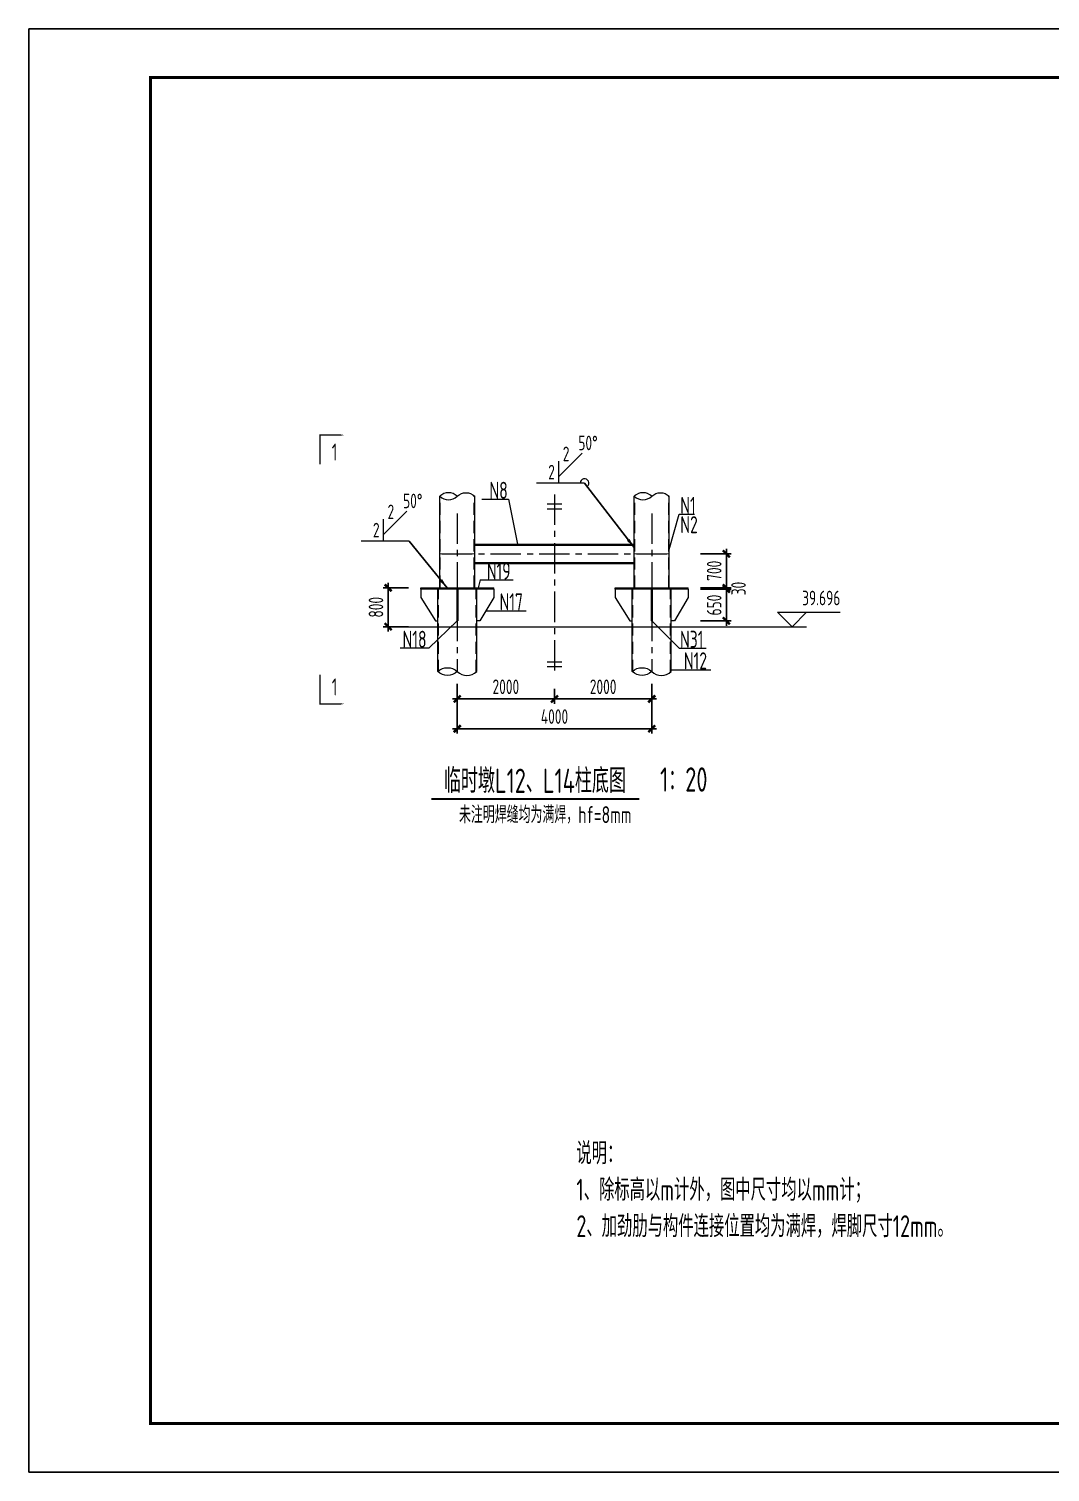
# Model space of a CAD drawing. Extents: x -2876908 to 633791, y -1383861 to 872234.
# Drawn here: x 198818 to 303818, y -1355916 to -1207416 of the extents above; entities that cross this region are included whole.
import ezdxf
from ezdxf.enums import TextEntityAlignment as Align

# ---------------------------------------------------------------- set-up
doc = ezdxf.new("R2010")
doc.units = 0
doc.header["$LTSCALE"] = 5
doc.header["$MEASUREMENT"] = 0
for name, pattern in [('CENTER', [2, 1.25, -0.25, 0.25, -0.25]), ('DASH', [0.35, 0.25, -0.1]), ('DASHED', [0.75, 0.5, -0.25])]:
    doc.linetypes.add(name, pattern=pattern)
doc.layers.get('0').update_dxf_attribs({"linetype": 'CONTINUOUS', "lineweight": 25})
doc.layers.get('DEFPOINTS').update_dxf_attribs({"color": 35, "linetype": 'CONTINUOUS', "lineweight": 13})
for name, color, linetype, lineweight in [('1粗实线', 1, 'CONTINUOUS', 30), ('3中心线', 6, 'CENTER', 18), ('4虚线', 2, 'DASHED', 18), ('5标注', 3, 'CONTINUOUS', 15), ('6文本', 7, 'CONTINUOUS', 15), ('7边界线', 8, 'CONTINUOUS', 15), ('8轮廓线', 4, 'CONTINUOUS', 15), ('DIM', 3, 'CONTINUOUS', 0), ('HFZT', 5, 'CONTINUOUS', 15), ('REIND', 1, 'CONTINUOUS', 0), ('STXT_HF', 7, 'CONTINUOUS', 0), ('THIN', 7, 'CONTINUOUS', 0)]:
    doc.layers.add(name, color=color, linetype=linetype, lineweight=lineweight)
doc.layers.add('M_Dim', color=3, linetype='CONTINUOUS')
doc.styles.get("Standard").update_dxf_attribs({"font": '', "width": 0.7})
doc.styles.add('TSSD_Dimension', font='tssdeng.shx', dxfattribs={"width": 0.7, "bigfont": 'hztxt.shx'})
doc.styles.add('TSSD_Label', font='tssdeng.shx', dxfattribs={"width": 0.7, "bigfont": 'hztxt.shx'})
doc.styles.add('TSSD_NORM', font='tssdeng.shx', dxfattribs={"width": 0.7, "bigfont": 'hztxt.shx'})
doc.styles.get('Standard').set_extended_font_data('SimSun')
doc.dimstyles.new('SJSYB-(50)$7', dxfattribs={"dimscale": 50, "dimtxt": 3.5, "dimasz": 1.5, "dimexe": 1, "dimexo": 1, "dimgap": 0.65, "dimtad": 1, "dimdec": 0, "dimzin": 0, "dimdsep": 46, "dimtxsty": 'TSSD_NORM', "dimblk": 'OBLIQUE', "dimcen": 0, "dimclrd": 256, "dimclre": 256, "dimclrt": 7, "dimadec": 0, "dimazin": 0, "dimtfac": 1, "dimtdec": 0, "dimtmove": 1, "dimatfit": 3, "dimldrblk": 'NONE', "dimfxl": 4, "dimfxlon": 1, "dimtolj": 1, "dimtzin": 0, "dimlwd": -1, "dimlwe": -1, "dimarcsym": 0})
doc.dimstyles.new('TSSD_100_100', dxfattribs={"dimtxt": 300, "dimasz": 100, "dimexe": 100, "dimexo": 250, "dimgap": 100, "dimtad": 1, "dimdec": 0, "dimzin": 0, "dimdsep": 46, "dimtxsty": 'TSSD_Dimension', "dimblk": 'ARCHTICK', "dimblk1": 'ARCHTICK', "dimblk2": 'ARCHTICK', "dimcen": 0, "dimdle": 100, "dimclrt": 7, "dimadec": 0, "dimazin": 0, "dimtfac": 1, "dimtdec": 0, "dimtix": 1, "dimtmove": 2, "dimatfit": 3, "dimfxl": 1, "dimtolj": 1, "dimtzin": 0, "dimarcsym": 0})
doc.dimstyles.new('TSSD_LEADER_STYLE_200.0', dxfattribs={"dimtxt": 0.18, "dimasz": 200, "dimexe": 0.18, "dimexo": 0.0625, "dimgap": 0.09, "dimtad": 0, "dimtih": 1, "dimtoh": 1, "dimdec": 4, "dimzin": 0, "dimdsep": 46, "dimtxsty": 'Standard', "dimcen": 0.09, "dimadec": 0, "dimazin": 0, "dimtfac": 1, "dimtdec": 4, "dimtofl": 0, "dimtmove": 0, "dimatfit": 3, "dimfxl": 1, "dimtolj": 1, "dimtzin": 0, "dimarcsym": 0})

# ---------------------------------------------------------------- blocks, each defined once
blk = doc.blocks.new('施工设计图框')
at = {"color": 7, "linetype": 'Continuous'}
blk.add_lwpolyline([(-395.5, -13.5), (-395.5, 283.5), (24.5, 283.5), (24.5, -13.5), (-395.5, -13.5)], dxfattribs=at)
at = {"layer": '1粗实线', "color": 7, "linetype": 'Continuous', "const_width": 0.6}
blk.add_lwpolyline([(-370.5, -3.5), (-370.5, 273.5), (14.5, 273.5), (14.5, -3.5), (-370.5, -3.5)], dxfattribs=at)
at = {"layer": 'HFZT', "color": 2, "style": 'TSSD_NORM', "width": 0.7}
for tag, height, p in [('比例尺', 2.5, (7.25, 17.5)), ('图号', 2.5, (-20.49, 3.5)), ('日期', 2.5, (7.25, 3.5)), ('图名', 4, (-76.24, 0.75))]:
    blk.add_attdef(tag, text='', height=height, dxfattribs=at).set_placement(p, align=Align.MIDDLE)
blk = doc.blocks.new('_None')
blk = doc.blocks.new('_Oblique')
at = {"color": 0, "linetype": 'ByBlock', "lineweight": -2}
blk.add_line((-0.5, -0.5), (0.5, 0.5), dxfattribs=at)
blk = doc.blocks.new('_WELD008')
at = {"color": 0, "linetype": 'ByBlock'}
for p, q in [((0, 0.3), (1.061, 1.361)), ((0, 0), (0, 1))]:
    blk.add_line(p, q, dxfattribs=at)
for tag, p in [('C', (1.286, 1.416)), ('B', (0.288, 0.856)), ('A', (-0.303, -0.009))]:
    blk.add_attdef(tag, text='', height=0.8, dxfattribs=at).set_placement(p, align=Align.CENTER)
blk = doc.blocks.new('_ArchTick')
at = {"color": 0, "linetype": 'ByBlock', "const_width": 0.5}
blk.add_lwpolyline([(-0.71, -0.71), (0.71, 0.71)], dxfattribs=at)
blk = doc.blocks.new('*D1524')
at = {"layer": 'DEFPOINTS', "color": 0, "transparency": 16777216}
for p in [(242859, -1273544), (252859, -1274062), (252859, -1276360)]:
    blk.add_point(p, dxfattribs=at)
at = {"layer": 'DIM', "color": 0, "lineweight": -2, "transparency": 16777216}
for p, q in [((242859, -1274794), (242859, -1276860)), ((252859, -1275312), (252859, -1276860)), ((242359, -1276360), (253359, -1276360))]:
    blk.add_line(p, q, dxfattribs=at)
at = {"layer": 'DIM', "color": 0, "lineweight": -2, "transparency": 16777216, "xscale": 500, "yscale": 500, "zscale": 500, "rotation": 180}
blk.add_blockref('_ArchTick', (242859, -1276360), dxfattribs=at)
at = {"layer": 'DIM', "color": 0, "lineweight": -2, "transparency": 16777216, "xscale": 500, "yscale": 500, "zscale": 500}
blk.add_blockref('_ArchTick', (252859, -1276360), dxfattribs=at)
at = {"layer": 'DIM', "color": 7, "transparency": 16777216, "insert": (247859, -1275110), "char_height": 1500, "attachment_point": 5, "style": 'TSSD_Dimension'}
blk.add_mtext('\\A1;2000', dxfattribs=at)
blk = doc.blocks.new('*D1525')
at = {"layer": 'DEFPOINTS', "color": 0, "transparency": 16777216}
for p in [(252859, -1274062), (262859, -1273544), (262859, -1276360)]:
    blk.add_point(p, dxfattribs=at)
at = {"layer": 'DIM', "color": 0, "lineweight": -2, "transparency": 16777216}
for p, q in [((252859, -1275312), (252859, -1276860)), ((262859, -1274794), (262859, -1276860)), ((252359, -1276360), (263359, -1276360))]:
    blk.add_line(p, q, dxfattribs=at)
at = {"layer": 'DIM', "color": 0, "lineweight": -2, "transparency": 16777216, "xscale": 500, "yscale": 500, "zscale": 500, "rotation": 180}
blk.add_blockref('_ArchTick', (252859, -1276360), dxfattribs=at)
at = {"layer": 'DIM', "color": 0, "lineweight": -2, "transparency": 16777216, "xscale": 500, "yscale": 500, "zscale": 500}
blk.add_blockref('_ArchTick', (262859, -1276360), dxfattribs=at)
at = {"layer": 'DIM', "color": 7, "transparency": 16777216, "insert": (257859, -1275110), "char_height": 1500, "attachment_point": 5, "style": 'TSSD_Dimension'}
blk.add_mtext('\\A1;2000', dxfattribs=at)
blk = doc.blocks.new('*D1526')
at = {"layer": 'DEFPOINTS', "color": 0, "transparency": 16777216}
for p in [(242859, -1275127), (262859, -1275127), (262859, -1279429)]:
    blk.add_point(p, dxfattribs=at)
at = {"layer": 'DIM', "color": 0, "lineweight": -2, "transparency": 16777216}
for p, q in [((242859, -1276377), (242859, -1279929)), ((262859, -1276377), (262859, -1279929)), ((242359, -1279429), (263359, -1279429))]:
    blk.add_line(p, q, dxfattribs=at)
at = {"layer": 'DIM', "color": 0, "lineweight": -2, "transparency": 16777216, "xscale": 500, "yscale": 500, "zscale": 500, "rotation": 180}
blk.add_blockref('_ArchTick', (242859, -1279429), dxfattribs=at)
at = {"layer": 'DIM', "color": 0, "lineweight": -2, "transparency": 16777216, "xscale": 500, "yscale": 500, "zscale": 500}
blk.add_blockref('_ArchTick', (262859, -1279429), dxfattribs=at)
at = {"layer": 'DIM', "color": 7, "transparency": 16777216, "insert": (252859, -1278179), "char_height": 1500, "attachment_point": 5, "style": 'TSSD_Dimension'}
blk.add_mtext('\\A1;4000', dxfattribs=at)
blk = doc.blocks.new('*D1527')
at = {"layer": 'DEFPOINTS', "color": 0, "transparency": 16777216}
for p in [(266609, -1265076), (270530, -1265076), (266609, -1268326)]:
    blk.add_point(p, dxfattribs=at)
at = {"layer": 'DIM', "color": 0, "lineweight": -2, "transparency": 16777216}
for p, q in [((267859, -1265076), (271030, -1265076)), ((270530, -1268826), (270530, -1264576)), ((267859, -1268326), (271030, -1268326))]:
    blk.add_line(p, q, dxfattribs=at)
at = {"layer": 'DIM', "color": 0, "lineweight": -2, "transparency": 16777216, "xscale": 500, "yscale": 500, "zscale": 500}
for p, rotation in [((270530, -1265076), 90), ((270530, -1268326), 270)]:
    blk.add_blockref('_ArchTick', p, dxfattribs=dict(at, rotation=rotation))
at = {"layer": 'DIM', "color": 7, "transparency": 16777216, "insert": (269280, -1266701), "char_height": 1500, "attachment_point": 5, "rotation": 90, "style": 'TSSD_Dimension'}
blk.add_mtext('\\A1;650', dxfattribs=at)
blk = doc.blocks.new('*D1528')
at = {"layer": 'DEFPOINTS', "color": 0, "transparency": 16777216}
for p in [(266609, -1264926), (266609, -1265076), (270530, -1264926)]:
    blk.add_point(p, dxfattribs=at)
at = {"layer": 'DIM', "color": 0, "lineweight": -2, "transparency": 16777216}
for p, q in [((267859, -1264926), (271030, -1264926)), ((267859, -1265076), (271030, -1265076)), ((270530, -1264926), (270530, -1264426)), ((270530, -1265076), (270530, -1264926)), ((270530, -1265076), (270530, -1265576))]:
    blk.add_line(p, q, dxfattribs=at)
at = {"layer": 'DIM', "color": 0, "lineweight": -2, "transparency": 16777216, "xscale": 500, "yscale": 500, "zscale": 500}
for p, rotation in [((270530, -1264926), 270), ((270530, -1265076), 90)]:
    blk.add_blockref('_ArchTick', p, dxfattribs=dict(at, rotation=rotation))
at = {"layer": 'DIM', "color": 7, "transparency": 16777216, "insert": (271780, -1265001), "char_height": 1500, "attachment_point": 5, "rotation": 90, "style": 'TSSD_Dimension'}
blk.add_mtext('\\A1;30', dxfattribs=at)
blk = doc.blocks.new('*D1529')
at = {"layer": 'DEFPOINTS', "color": 0, "transparency": 16777216}
for p in [(266609, -1261426), (270530, -1261426), (266609, -1264926)]:
    blk.add_point(p, dxfattribs=at)
at = {"layer": 'DIM', "color": 0, "lineweight": -2, "transparency": 16777216}
for p, q in [((267859, -1261426), (271030, -1261426)), ((270530, -1265426), (270530, -1260926)), ((267859, -1264926), (271030, -1264926))]:
    blk.add_line(p, q, dxfattribs=at)
at = {"layer": 'DIM', "color": 0, "lineweight": -2, "transparency": 16777216, "xscale": 500, "yscale": 500, "zscale": 500}
for p, rotation in [((270530, -1261426), 90), ((270530, -1264926), 270)]:
    blk.add_blockref('_ArchTick', p, dxfattribs=dict(at, rotation=rotation))
at = {"layer": 'DIM', "color": 7, "transparency": 16777216, "insert": (269280, -1263176), "char_height": 1500, "attachment_point": 5, "rotation": 90, "style": 'TSSD_Dimension'}
blk.add_mtext('\\A1;700', dxfattribs=at)
blk = doc.blocks.new('*D1523')
at = {"layer": 'DEFPOINTS', "color": 0, "transparency": 16777216}
for p in [(239109, -1264926), (235756, -1268926), (239109, -1268926)]:
    blk.add_point(p, dxfattribs=at)
at = {"layer": 'DIM', "color": 0, "lineweight": -2, "transparency": 16777216}
for p, q in [((237859, -1264926), (235256, -1264926)), ((235756, -1264426), (235756, -1269426)), ((237859, -1268926), (235256, -1268926))]:
    blk.add_line(p, q, dxfattribs=at)
at = {"layer": 'DIM', "color": 0, "lineweight": -2, "transparency": 16777216, "xscale": 500, "yscale": 500, "zscale": 500}
for p, rotation in [((235756, -1264926), 90), ((235756, -1268926), 270)]:
    blk.add_blockref('_ArchTick', p, dxfattribs=dict(at, rotation=rotation))
at = {"layer": 'DIM', "color": 7, "transparency": 16777216, "insert": (234506, -1266926), "char_height": 1500, "attachment_point": 5, "rotation": 90, "style": 'TSSD_Dimension'}
blk.add_mtext('\\A1;800', dxfattribs=at)

msp = doc.modelspace()

# ---------------------------------------------------------------- linework, layer by layer
at = {"layer": '3中心线', "ltscale": 500}
for p, q in [((252859.256, -1255323.372), (252859.256, -1274061.561)), ((242859.256, -1257280.292), (242859.256, -1273543.681)), ((262859.256, -1257280.292), (262859.256, -1273543.681)), ((241284.256, -1261426.46), (264434.256, -1261426.46))]:
    msp.add_line(p, q, dxfattribs=at)
at = {"layer": '4虚线', "ltscale": 500}
for p, q in [((241119.256, -1264926.46), (241119.256, -1255559.068)), ((244599.256, -1264926.46), (244599.256, -1255505.356)), ((261119.256, -1264926.46), (261119.256, -1255559.068)), ((264599.256, -1264926.46), (264599.256, -1255505.356)), ((240919.256, -1273597.719), (240919.256, -1265076.46)), ((244799.256, -1273597.719), (244799.256, -1265076.46)), ((260919.256, -1273597.719), (260919.256, -1265076.46)), ((264799.256, -1273597.719), (264799.256, -1265076.46))]:
    msp.add_line(p, q, dxfattribs=at)
at = {"layer": '5标注'}
for p, q in [((245372.381, -1255803.565), (248125.398, -1255803.565)), ((248125.398, -1255803.565), (249070.567, -1260426.46)), ((245210.101, -1264112.208), (245006.144, -1264926.46)), ((245210.101, -1264112.208), (248597.443, -1264112.208)), ((245807.542, -1267280.058), (249939.251, -1267280.058)), ((239938.519, -1271130.765), (242859.256, -1268326.46)), ((265693.017, -1271130.765), (262859.256, -1268326.46)), ((239938.519, -1271130.765), (237007.586, -1271130.765)), ((265693.017, -1271130.765), (268458.95, -1271130.765)), ((264859.256, -1273349.954), (268926.603, -1273349.954))]:
    msp.add_line(p, q, dxfattribs=at)
at = {"layer": '5标注', "flags": 128}
for points in [[(228746.528, -1252209.406, 150, 150, 0), (228746.528, -1249209.406, 150, 150, 0), (230246.528, -1249209.406, 350, 0, 0), (231246.528, -1249209.406, 0, 0, 0)], [(228746.528, -1273872.619, 150, 150, 0), (228746.528, -1276872.619, 150, 150, 0), (230246.528, -1276872.619, 350, 0, 0), (231246.528, -1276872.619, 0, 0, 0)]]:
    msp.add_lwpolyline(points, format="xyseb", dxfattribs=at)
at = {"layer": '5标注', "linetype": 'DASH', "ltscale": 500, "const_width": 120, "flags": 128}
for points in [[(241059.256, -1261426.46), (244659.256, -1261426.46)], [(261059.256, -1261426.46), (264659.256, -1261426.46)]]:
    msp.add_lwpolyline(points, dxfattribs=at)
at = {"layer": '7边界线'}
msp.add_line((237078.648, -1268926.46), (274800.552, -1268926.46), dxfattribs=at)
at = {"layer": '8轮廓线'}
for p, q in [((241059.256, -1264926.46), (241059.256, -1255505.356)), ((244659.256, -1264926.46), (244659.256, -1255505.356)), ((261059.256, -1264926.46), (261059.256, -1255505.356)), ((264659.256, -1264926.46), (264659.256, -1255505.356)), ((244659.256, -1260426.46), (261059.256, -1260426.46)), ((244659.256, -1260531.46), (261059.256, -1260531.46)), ((244659.256, -1262321.46), (261059.256, -1262321.46)), ((244659.256, -1262426.46), (261059.256, -1262426.46)), ((239109.256, -1265076.46), (239109.256, -1264926.46)), ((239109.256, -1264926.46), (246609.256, -1264926.46)), ((246609.256, -1265076.46), (239109.256, -1265076.46)), ((239109.256, -1265076.46), (239109.256, -1265926.46)), ((240859.256, -1273543.681), (240859.256, -1265076.46)), ((242809.256, -1265076.46), (242809.256, -1268326.46)), ((242909.256, -1265076.46), (242909.256, -1268326.46)), ((244859.256, -1273543.681), (244859.256, -1265076.46)), ((246609.256, -1265076.46), (246609.256, -1264926.46)), ((246609.256, -1265076.46), (246609.256, -1265926.46)), ((259109.256, -1265076.46), (259109.256, -1264926.46)), ((259109.256, -1264926.46), (266609.256, -1264926.46)), ((266609.256, -1265076.46), (259109.256, -1265076.46)), ((259109.256, -1265076.46), (259109.256, -1265926.46)), ((260859.256, -1264926.46), (264859.256, -1264926.46)), ((260859.256, -1273543.681), (260859.256, -1265076.46)), ((262809.256, -1265076.46), (262809.256, -1268326.46)), ((262909.256, -1265076.46), (262909.256, -1268326.46)), ((264859.256, -1273543.681), (264859.256, -1265076.46)), ((266609.256, -1265076.46), (266609.256, -1264926.46)), ((266609.256, -1265076.46), (266609.256, -1265926.46)), ((239109.256, -1265926.46), (240609.256, -1268326.46)), ((246609.256, -1265926.46), (245187.776, -1268326.46)), ((259109.256, -1265926.46), (260609.256, -1268326.46)), ((266609.256, -1265926.46), (265187.776, -1268326.46)), ((240609.256, -1268326.46), (240859.256, -1268326.46)), ((242909.256, -1268326.46), (242809.256, -1268326.46)), ((245187.776, -1268326.46), (244859.256, -1268326.46)), ((260609.256, -1268326.46), (260859.256, -1268326.46)), ((262909.256, -1268326.46), (262809.256, -1268326.46)), ((265187.776, -1268326.46), (264859.256, -1268326.46))]:
    msp.add_line(p, q, dxfattribs=at)
at = {"layer": 'M_Dim'}
msp.add_lwpolyline([(240179.807, -1286653.927, 200, 200, 0), (261596.944, -1286653.927, 200, 200, 0)], format="xyseb", dxfattribs=at)
at = {"layer": 'REIND', "const_width": 100}
msp.add_lwpolyline([(249020.567, -1260426.46, 1), (249120.567, -1260426.46, 1)], format="xyb", close=True, dxfattribs=at)
at = {"layer": 'STXT_HF'}
for p, q in [((255946.34, -1254149.537), (251010.025, -1254149.537)), ((237928.269, -1260113.72), (232991.954, -1260113.72))]:
    msp.add_line(p, q, dxfattribs=at)
msp.add_arc((255946.34, -1254149.537), 444.741, 308.05010096, 180, dxfattribs=at)
at = {"layer": 'THIN'}
for p, q in [((253609.256, -1256323.372), (252109.256, -1256323.372)), ((253609.256, -1256823.372), (252109.256, -1256823.372)), ((277281.951, -1268926.46), (275781.951, -1267426.46)), ((275781.951, -1267426.46), (278781.951, -1267426.46)), ((277281.951, -1268926.46), (278781.951, -1267426.46)), ((278781.951, -1267426.46), (282248.297, -1267426.46)), ((274800.552, -1268926.46), (278781.951, -1268926.46)), ((253609.256, -1272561.561), (252109.256, -1272561.561)), ((253609.256, -1273061.561), (252109.256, -1273061.561))]:
    msp.add_line(p, q, dxfattribs=at)
for points in [[(242859.256, -1255505.356, 0.4), (241059.256, -1255505.356, 0.4), (242859.256, -1255505.356, -0.4), (244659.256, -1255505.356, -0.4)], [(262859.256, -1255505.356, 0.4), (261059.256, -1255505.356, 0.4), (262859.256, -1255505.356, -0.4), (264659.256, -1255505.356, -0.4)], [(242859.256, -1273543.681, -0.4), (240859.256, -1273543.681, -0.4), (242859.256, -1273543.681, 0.4), (244859.256, -1273543.681, 0.4)], [(262859.256, -1273543.681, -0.4), (260859.256, -1273543.681, -0.4), (262859.256, -1273543.681, 0.4), (264859.256, -1273543.681, 0.4)]]:
    msp.add_lwpolyline(points, format="xyb", dxfattribs=at)

# ---------------------------------------------------------------- block references
at = {"xscale": 500, "yscale": 500, "zscale": 500}
msp.add_blockref('施工设计图框', (396570.084, -1349166.468), dxfattribs=at)
at = {"layer": 'STXT_HF'}
ref = msp.add_blockref('_WELD008', (253303.799, -1254149.537), dxfattribs=dict(at, xscale=2250, yscale=2250, zscale=2250))
ref.add_attrib('2', '2', dxfattribs={"height": 1500, "style": 'TSSD_Label', "width": 0.7}).set_placement((254053.799, -1251149.537), align=Align.MIDDLE_CENTER)
ref.add_attrib('2', '2', dxfattribs={"height": 1500, "style": 'TSSD_Label', "width": 0.7}).set_placement((252553.799, -1253024.537), align=Align.MIDDLE_CENTER)
ref.add_attrib('50%%d', '50%%d', dxfattribs={"height": 1500, "style": 'TSSD_Label', "width": 0.7}).set_placement((256303.799, -1250024.537), align=Align.MIDDLE_CENTER)
ref = msp.add_blockref('_WELD008', (235285.728, -1260113.72), dxfattribs=dict(at, xscale=2250, yscale=2250, zscale=2250))
ref.add_attrib('2', '2', dxfattribs={"height": 1500, "style": 'TSSD_Label', "width": 0.7}).set_placement((236035.728, -1257113.72), align=Align.MIDDLE_CENTER)
ref.add_attrib('2', '2', dxfattribs={"height": 1500, "style": 'TSSD_Label', "width": 0.7}).set_placement((234535.728, -1258988.72), align=Align.MIDDLE_CENTER)
ref.add_attrib('50%%d', '50%%d', dxfattribs={"height": 1500, "style": 'TSSD_Label', "width": 0.7}).set_placement((238285.728, -1255988.72), align=Align.MIDDLE_CENTER)

# ---------------------------------------------------------------- texts
at = {"layer": '5标注', "color": 7, "style": 'TSSD_NORM', "width": 0.7}
msp.add_text('未注明焊缝均为满焊，hf=8mm', height=1750, dxfattribs=at).set_placement((251912.291, -1288202.044), align=Align.MIDDLE)
at = {"layer": '5标注', "color": 7, "char_height": 1750, "style": 'TSSD_NORM'}
for s, insert, attachment_point in [('N8', (246168.892, -1255771.065), 7), ('N1', (265789.851, -1257319.739), 7), ('N2', (265789.851, -1259306.264), 7), ('N19', (245898.342, -1264079.708), 7), ('N17', (247208.34, -1267247.558), 7), ('N18', (239706.687, -1271098.265), 9), ('N31', (265759.849, -1271098.265), 7), ('N12', (266157.751, -1273317.454), 7)]:
    msp.add_mtext(s, dxfattribs=dict(at, insert=insert, attachment_point=attachment_point))
at = {"layer": '6文本', "style": 'TSSD_NORM', "width": 0.7}
for p in [(230246.528, -1250959.406), (230246.528, -1275122.619)]:
    msp.add_text('1', height=1750, dxfattribs=at).set_placement(p, align=Align.MIDDLE_CENTER)
for s, p in [('临时墩L12、L14柱底图 ', (251376.679, -1284650.722)), ('1：20', (266152.816, -1284650.722))]:
    msp.add_text(s, height=2500, dxfattribs=at).set_placement(p, align=Align.MIDDLE)
at = {"layer": '6文本', "insert": (255110.626, -1321985.601), "char_height": 2250, "width": 195290.43481, "attachment_point": 1, "style": 'TSSD_NORM'}
msp.add_mtext('说明：\\P1、除标高以m计外，图中尺寸均以mm计；\\P2、加劲肋与构件连接位置均为满焊，焊脚尺寸12mm。', dxfattribs=at)
at = {"layer": 'DIM', "color": 7, "style": 'TSSD_Dimension', "width": 0.7}
msp.add_text('39.696', height=1500, dxfattribs=at).set_placement((282248.297, -1267176.46), align=Align.BOTTOM_RIGHT)

# ---------------------------------------------------------------- dimensions: what is measured, and where the dimension line sits
at = {"layer": 'DIM'}
for base, p1, p2, picture, middle in [((270529.501, -1261426.46), (266609.256, -1264926.46), (266609.256, -1261426.46), '*D1529', (269279.501, -1263176.46)), ((235755.686, -1268926.46), (239109.256, -1264926.46), (239109.256, -1268926.46), '*D1523', (234505.686, -1266926.46)), ((270529.501, -1265076.46), (266609.256, -1268326.46), (266609.256, -1265076.46), '*D1527', (269279.501, -1266701.46))]:
    dim = msp.add_linear_dim(base=base, p1=p1, p2=p2, angle=90, dimstyle='TSSD_100_100', override={"dimtxt": 1500, "dimasz": 500, "dimexe": 500, "dimexo": 1250, "dimgap": 500, "dimlfac": 0.2, "dimdle": 500}, dxfattribs=at)
    dim.commit()
    dim.dimension.update_dxf_attribs({"geometry": picture, "text_midpoint": middle})
dim = msp.add_linear_dim(base=(270529.501, -1264926.46), p1=(266609.256, -1265076.46), p2=(266609.256, -1264926.46), angle=90, dimstyle='TSSD_100_100', override={"dimtxt": 1500, "dimasz": 500, "dimexe": 500, "dimexo": 1250, "dimgap": 500, "dimlfac": 0.2, "dimdle": 500}, dxfattribs=at)
dim.commit()
dim.dimension.update_dxf_attribs({"geometry": '*D1528', "text_midpoint": (271779.501, -1265001.46), "dimtype": 160})
for base, p1, p2, picture, middle in [((252859.256, -1276359.559), (242859.256, -1273543.681), (252859.256, -1274061.561), '*D1524', (247859.256, -1275109.559)), ((262859.256, -1276359.559), (252859.256, -1274061.561), (262859.256, -1273543.681), '*D1525', (257859.256, -1275109.559)), ((262859.256, -1279428.529), (242859.256, -1275126.62), (262859.256, -1275126.62), '*D1526', (252859.256, -1278178.529))]:
    dim = msp.add_linear_dim(base=base, p1=p1, p2=p2, dimstyle='TSSD_100_100', override={"dimtxt": 1500, "dimasz": 500, "dimexe": 500, "dimexo": 1250, "dimgap": 500, "dimlfac": 0.2, "dimdle": 500}, dxfattribs=at)
    dim.commit()
    dim.dimension.update_dxf_attribs({"geometry": picture, "text_midpoint": middle})

# ---------------------------------------------------------------- leaders
at = {"layer": '5标注', "annotation_type": 0, "has_hookline": 1, "hookline_direction": 0, "text_width": 1460.577}
msp.add_leader([(264659.256, -1260968.769), (265682.351, -1257352.239), (265757.351, -1257352.239)], dimstyle='SJSYB-(50)$7', override={"dimgap": 0.65, "dimtad": 1}, dxfattribs=at)
at = {"layer": 'STXT_HF'}
for points in [[(261059.256, -1260787.09), (255946.34, -1254149.537)], [(241817.234, -1264926.46), (237928.269, -1260113.72)]]:
    msp.add_leader(points, dimstyle='TSSD_LEADER_STYLE_200.0', override={"dimasz": 1000}, dxfattribs=at)

doc.saveas('drawing.dxf')
